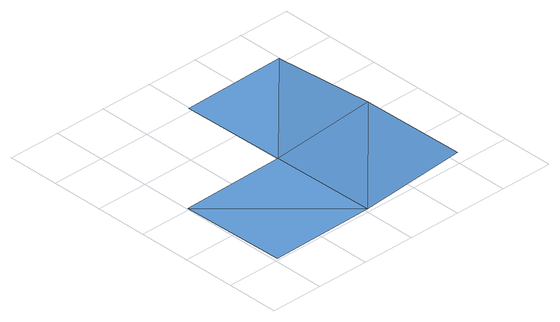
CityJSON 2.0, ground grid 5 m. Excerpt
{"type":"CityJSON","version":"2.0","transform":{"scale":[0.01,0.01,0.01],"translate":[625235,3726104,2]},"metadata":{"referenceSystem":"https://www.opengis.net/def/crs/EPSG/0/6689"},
"CityObjects":{
"waterbody1":{"type":"WaterBody","attributes":{"name":"福岡県津波浸水想定図","class":"1140","function":"2","WaterBodyTsunamiRiskAttribute.description":"1","WaterBodyTsunamiRiskAttribute.rank":"4"},"geometry":[{"type":"MultiSurface","lod":"1","boundaries":[[[0,1,2]],[[2,1,3]],[[1,4,3]],[[3,5,6]],[[4,5,3]],[[1,7,4]]]}]}
},
"vertices":[
[32,19,18],[1032,38,18],[13,1019,18],[1013,1038,18],[2012,1057,81],[1993,2057,17],[994,2038,17],[2032,57,81]
]}
